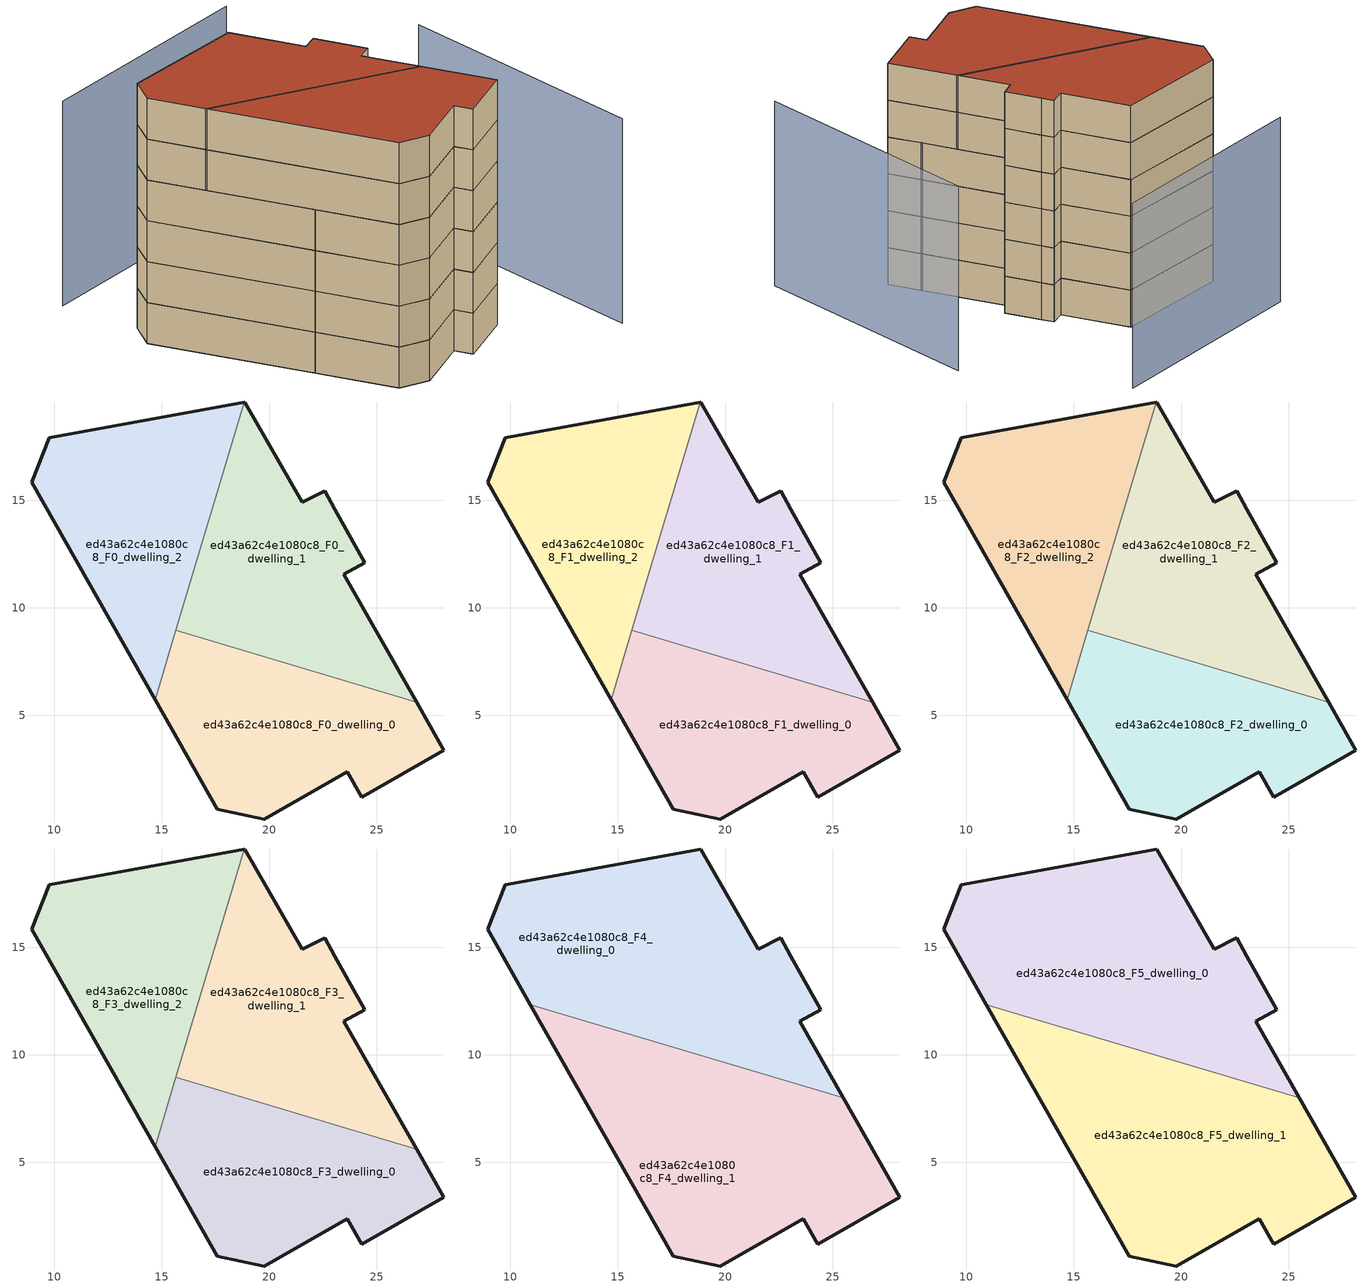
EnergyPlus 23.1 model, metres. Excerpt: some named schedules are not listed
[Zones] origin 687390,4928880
ed43a62c4e1080c8_F0_dwelling_0
 floor ground (EU_floor_Construction): 28.12,3.36 26.84,5.61 15.66,8.94 14.69,5.71 17.58,0.63 19.77,0.17 23.62,2.36 24.29,1.18 z0
 wall outside (EU_wall_Construction): 26.84,5.61 28.12,3.36 24.29,1.18 23.62,2.36 19.77,0.17 17.58,0.63 14.69,5.71 z0:3
 wall to ed43a62c4e1080c8_F0_dwelling_1 (EU_wall_Construction): 15.66,8.94 26.84,5.61 z0:3
 wall to ed43a62c4e1080c8_F0_dwelling_2 (EU_wall_Construction): 14.69,5.71 15.66,8.94 z0:3
ed43a62c4e1080c8_F0_dwelling_1
 floor ground (EU_floor_Construction): 26.84,5.61 23.45,11.56 24.44,12.09 23.05,14.58 22.58,15.43 22.54,15.41 21.52,14.89 18.85,19.56 18.82,19.56 15.66,8.94 z0
 wall outside (EU_wall_Construction): 18.82,19.56 18.85,19.56 21.52,14.89 22.54,15.41 22.58,15.43 23.05,14.58 24.44,12.09 23.45,11.56 26.84,5.61 z0:3
 wall to ed43a62c4e1080c8_F0_dwelling_2 (EU_wall_Construction): 15.66,8.94 18.82,19.56 z0:3
ed43a62c4e1080c8_F0_dwelling_2
 floor ground (EU_floor_Construction): 14.69,5.71 18.82,19.56 9.77,17.89 8.94,15.84 z0
 wall outside (EU_wall_Construction): 14.69,5.71 8.94,15.84 9.77,17.89 18.82,19.56 z0:3
ed43a62c4e1080c8_F1_dwelling_0
 floor to ed43a62c4e1080c8_F0_dwelling_0 (EU_floor_Construction): 28.12,3.36 26.84,5.61 15.66,8.94 14.69,5.71 17.58,0.63 19.77,0.17 23.62,2.36 24.29,1.18 z3
 wall outside (EU_wall_Construction): 26.84,5.61 28.12,3.36 24.29,1.18 23.62,2.36 19.77,0.17 17.58,0.63 14.69,5.71 z3:6
 wall to ed43a62c4e1080c8_F1_dwelling_1 (EU_wall_Construction): 15.66,8.94 26.84,5.61 z3:6
 wall to ed43a62c4e1080c8_F1_dwelling_2 (EU_wall_Construction): 14.69,5.71 15.66,8.94 z3:6
ed43a62c4e1080c8_F1_dwelling_1
 floor to ed43a62c4e1080c8_F0_dwelling_1 (EU_floor_Construction): 26.84,5.61 23.45,11.56 24.44,12.09 23.05,14.58 22.58,15.43 22.54,15.41 21.52,14.89 18.85,19.56 18.82,19.56 15.66,8.94 z3
 wall outside (EU_wall_Construction): 18.82,19.56 18.85,19.56 21.52,14.89 22.54,15.41 22.58,15.43 23.05,14.58 24.44,12.09 23.45,11.56 26.84,5.61 z3:6
 wall to ed43a62c4e1080c8_F1_dwelling_2 (EU_wall_Construction): 15.66,8.94 18.82,19.56 z3:6
ed43a62c4e1080c8_F1_dwelling_2
 floor to ed43a62c4e1080c8_F0_dwelling_2 (EU_floor_Construction): 14.69,5.71 18.82,19.56 9.77,17.89 8.94,15.84 z3
 wall outside (EU_wall_Construction): 14.69,5.71 8.94,15.84 9.77,17.89 18.82,19.56 z3:6
ed43a62c4e1080c8_F2_dwelling_0
 floor to ed43a62c4e1080c8_F1_dwelling_0 (EU_floor_Construction): 28.12,3.36 26.84,5.61 15.66,8.94 14.69,5.71 17.58,0.63 19.77,0.17 23.62,2.36 24.29,1.18 z6
 wall outside (EU_wall_Construction): 26.84,5.61 28.12,3.36 24.29,1.18 23.62,2.36 19.77,0.17 17.58,0.63 14.69,5.71 z6:9
 wall to ed43a62c4e1080c8_F2_dwelling_1 (EU_wall_Construction): 15.66,8.94 26.84,5.61 z6:9
 wall to ed43a62c4e1080c8_F2_dwelling_2 (EU_wall_Construction): 14.69,5.71 15.66,8.94 z6:9
ed43a62c4e1080c8_F2_dwelling_1
 floor to ed43a62c4e1080c8_F1_dwelling_1 (EU_floor_Construction): 26.84,5.61 23.45,11.56 24.44,12.09 23.05,14.58 22.58,15.43 22.54,15.41 21.52,14.89 18.85,19.56 18.82,19.56 15.66,8.94 z6
 wall outside (EU_wall_Construction): 18.82,19.56 18.85,19.56 21.52,14.89 22.54,15.41 22.58,15.43 23.05,14.58 24.44,12.09 23.45,11.56 26.84,5.61 z6:9
 wall to ed43a62c4e1080c8_F2_dwelling_2 (EU_wall_Construction): 15.66,8.94 18.82,19.56 z6:9
ed43a62c4e1080c8_F2_dwelling_2
 floor to ed43a62c4e1080c8_F1_dwelling_2 (EU_floor_Construction): 14.69,5.71 18.82,19.56 9.77,17.89 8.94,15.84 z6
 wall outside (EU_wall_Construction): 14.69,5.71 8.94,15.84 9.77,17.89 18.82,19.56 z6:9
ed43a62c4e1080c8_F3_dwelling_0
 floor to ed43a62c4e1080c8_F2_dwelling_0 (EU_floor_Construction): 28.12,3.36 26.84,5.61 15.66,8.94 14.69,5.71 17.58,0.63 19.77,0.17 23.62,2.36 24.29,1.18 z9
 wall outside (EU_wall_Construction): 26.84,5.61 28.12,3.36 24.29,1.18 23.62,2.36 19.77,0.17 17.58,0.63 14.69,5.71 z9:12
 wall to ed43a62c4e1080c8_F3_dwelling_1 (EU_wall_Construction): 15.66,8.94 26.84,5.61 z9:12
 wall to ed43a62c4e1080c8_F3_dwelling_2 (EU_wall_Construction): 14.69,5.71 15.66,8.94 z9:12
ed43a62c4e1080c8_F3_dwelling_1
 floor to ed43a62c4e1080c8_F2_dwelling_1 (EU_floor_Construction): 26.84,5.61 23.45,11.56 24.44,12.09 23.05,14.58 22.58,15.43 22.54,15.41 21.52,14.89 18.85,19.56 18.82,19.56 15.66,8.94 z9
 wall outside (EU_wall_Construction): 18.82,19.56 18.85,19.56 21.52,14.89 22.54,15.41 22.58,15.43 23.05,14.58 24.44,12.09 23.45,11.56 26.84,5.61 z9:12
 wall to ed43a62c4e1080c8_F3_dwelling_2 (EU_wall_Construction): 15.66,8.94 18.82,19.56 z9:12
ed43a62c4e1080c8_F3_dwelling_2
 floor to ed43a62c4e1080c8_F2_dwelling_2 (EU_floor_Construction): 14.69,5.71 18.82,19.56 9.77,17.89 8.94,15.84 z9
 wall outside (EU_wall_Construction): 14.69,5.71 8.94,15.84 9.77,17.89 18.82,19.56 z9:12
ed43a62c4e1080c8_F4_dwelling_0
 floor to ed43a62c4e1080c8_F3_dwelling_1 (EU_floor_Construction): 25.49,7.99 23.45,11.56 24.44,12.09 23.05,14.58 22.58,15.43 22.54,15.41 21.52,14.89 18.85,19.56 18.82,19.56 16.2,10.76 z12
 floor to ed43a62c4e1080c8_F3_dwelling_2 (EU_floor_Construction): 16.2,10.76 18.82,19.56 9.77,17.89 8.94,15.84 10.94,12.33 z12
 wall outside (EU_wall_Construction): 10.94,12.33 8.94,15.84 9.77,17.89 18.85,19.56 21.52,14.89 22.58,15.43 23.05,14.58 24.44,12.09 23.45,11.56 25.49,7.99 z12:15
 wall to ed43a62c4e1080c8_F4_dwelling_1 (EU_wall_Construction): 25.49,7.99 10.94,12.33 z12:15
ed43a62c4e1080c8_F4_dwelling_1
 floor to ed43a62c4e1080c8_F3_dwelling_0 (EU_floor_Construction): 23.38,2.23 18.21,8.18 15.66,8.94 14.69,5.71 17.58,0.63 19.77,0.17 z12; 28.12,3.36 26.84,5.61 18.21,8.18 23.38,2.23 23.62,2.36 24.29,1.18 z12
 floor to ed43a62c4e1080c8_F3_dwelling_1 (EU_floor_Construction): 26.84,5.61 25.49,7.99 16.2,10.76 16.14,10.56 18.21,8.18 z12; 18.21,8.18 16.14,10.56 15.66,8.94 z12
 floor to ed43a62c4e1080c8_F3_dwelling_2 (EU_floor_Construction): 14.69,5.71 16.14,10.56 15.89,10.85 10.94,12.33 z12; 16.14,10.56 16.2,10.76 15.89,10.85 z12
 wall outside (EU_wall_Construction): 25.49,7.99 28.12,3.36 24.29,1.18 23.62,2.36 19.77,0.17 17.58,0.63 10.94,12.33 z12:15
ed43a62c4e1080c8_F5_dwelling_0
 floor to ed43a62c4e1080c8_F4_dwelling_0 (EU_floor_Construction): 25.49,7.99 23.45,11.56 24.44,12.09 23.05,14.58 22.58,15.43 21.52,14.89 18.85,19.56 9.77,17.89 8.94,15.84 10.94,12.33 z15
 wall outside (EU_wall_Construction): 10.94,12.33 8.94,15.84 9.77,17.89 18.85,19.56 21.52,14.89 22.58,15.43 23.05,14.58 24.44,12.09 23.45,11.56 25.49,7.99 z15:18
 wall to ed43a62c4e1080c8_F5_dwelling_1 (EU_wall_Construction): 25.49,7.99 10.94,12.33 z15:18
 roof outside (EU_roof_Construction): 22.58,15.43 23.05,14.58 24.44,12.09 23.45,11.56 25.49,7.99 10.94,12.33 8.94,15.84 9.77,17.89 18.85,19.56 21.52,14.89 z18
ed43a62c4e1080c8_F5_dwelling_1
 floor to ed43a62c4e1080c8_F4_dwelling_1 (EU_floor_Construction): 28.12,3.36 25.49,7.99 10.94,12.33 17.58,0.63 19.77,0.17 23.62,2.36 24.29,1.18 z15
 wall outside (EU_wall_Construction): 25.49,7.99 28.12,3.36 24.29,1.18 23.62,2.36 19.77,0.17 17.58,0.63 10.94,12.33 z15:18
 roof outside (EU_roof_Construction): 25.49,7.99 28.12,3.36 24.29,1.18 23.62,2.36 19.77,0.17 17.58,0.63 10.94,12.33 z18
shading: 34.5,-1.67 32.69,16.86 / 24.73,26.87 8.07,23.42 z0:15
[Building]
EU S2 Campaign: North Axis=0; Terrain=City; Solar Distribution=FullExterior
[Site:Location]
Bologna: Latitude=44.5; Longitude=11.25; Time Zone=1; Elevation=37
[SizingPeriod:WeatherFileDays]
AnnualSizingPeriod: Begin Month=1; Begin Day of Month=1; End Month=12; End Day of Month=31; Day of Week for Start Day=Monday; Use Weather File Daylight Saving Period=No; Use Weather File Rain and Snow Indicators=No
[MATERIAL]
EU_InternalMass_Material: Roughness=MediumRough; Thickness=0.1; Conductivity=1; Density=1800; Specific Heat=900; Thermal Absorptance=0.9; Solar Absorptance=0.7; Visible Absorptance=0.7
[MATERIAL:NOMASS] Roughness=MediumRough; Thermal Absorptance=0.9; Solar Absorptance=0.7; Visible Absorptance=0.7
Name | Thermal Resistance
EU_wall_NoMass | 0.905828
EU_roof_NoMass | 0.37593
EU_floor_NoMass | 0.67114
[CONSTRUCTION]
EU_wall_Construction: EU_wall_NoMass
EU_roof_Construction: EU_roof_NoMass
EU_floor_Construction: EU_floor_NoMass
EU_InternalMass_Construction: EU_InternalMass_Material
[ZONE] Type=1; Multiplier=1; Ceiling Height=autocalculate; Floor Area=autocalculate; Part of Total Floor Area=Yes
Name | Volume
ed43a62c4e1080c8_F0_dwelling_0 | 208.024
ed43a62c4e1080c8_F1_dwelling_0; ed43a62c4e1080c8_F2_dwelling_0; ed43a62c4e1080c8_F3_dwelling_0 | 208.025
ed43a62c4e1080c8_F4_dwelling_0 | 312.034
ed43a62c4e1080c8_F5_dwelling_0 | 312.037
ed43a62c4e1080c8_F0_dwelling_1 | 208.028
ed43a62c4e1080c8_F1_dwelling_1; ed43a62c4e1080c8_F2_dwelling_1; ed43a62c4e1080c8_F3_dwelling_1 | 208.031
ed43a62c4e1080c8_F4_dwelling_1 | 312.035
ed43a62c4e1080c8_F5_dwelling_1 | 312.045
ed43a62c4e1080c8_F0_dwelling_2 | 208.021
ed43a62c4e1080c8_F1_dwelling_2; ed43a62c4e1080c8_F2_dwelling_2; ed43a62c4e1080c8_F3_dwelling_2 | 208.022
[INTERNALMASS] Construction=EU_InternalMass_Construction
Name | Zone or ZoneList | Surface Area
ed43a62c4e1080c8_F0_dwelling_0_EU_InternalMass | ed43a62c4e1080c8_F0_dwelling_0 | 69.3418
ed43a62c4e1080c8_F0_dwelling_1_EU_InternalMass | ed43a62c4e1080c8_F0_dwelling_1 | 69.3429
ed43a62c4e1080c8_F0_dwelling_2_EU_InternalMass | ed43a62c4e1080c8_F0_dwelling_2 | 69.3406
ed43a62c4e1080c8_F1_dwelling_0_EU_InternalMass | ed43a62c4e1080c8_F1_dwelling_0 | 69.3418
ed43a62c4e1080c8_F1_dwelling_1_EU_InternalMass | ed43a62c4e1080c8_F1_dwelling_1 | 69.3429
ed43a62c4e1080c8_F1_dwelling_2_EU_InternalMass | ed43a62c4e1080c8_F1_dwelling_2 | 69.3406
ed43a62c4e1080c8_F2_dwelling_0_EU_InternalMass | ed43a62c4e1080c8_F2_dwelling_0 | 69.3418
ed43a62c4e1080c8_F2_dwelling_1_EU_InternalMass | ed43a62c4e1080c8_F2_dwelling_1 | 69.3429
ed43a62c4e1080c8_F2_dwelling_2_EU_InternalMass | ed43a62c4e1080c8_F2_dwelling_2 | 69.3406
ed43a62c4e1080c8_F3_dwelling_0_EU_InternalMass | ed43a62c4e1080c8_F3_dwelling_0 | 69.3418
ed43a62c4e1080c8_F3_dwelling_1_EU_InternalMass | ed43a62c4e1080c8_F3_dwelling_1 | 69.3429
ed43a62c4e1080c8_F3_dwelling_2_EU_InternalMass | ed43a62c4e1080c8_F3_dwelling_2 | 69.3406
ed43a62c4e1080c8_F4_dwelling_0_EU_InternalMass | ed43a62c4e1080c8_F4_dwelling_0 | 104.012
ed43a62c4e1080c8_F4_dwelling_1_EU_InternalMass | ed43a62c4e1080c8_F4_dwelling_1 | 104.015
ed43a62c4e1080c8_F5_dwelling_0_EU_InternalMass | ed43a62c4e1080c8_F5_dwelling_0 | 104.012
ed43a62c4e1080c8_F5_dwelling_1_EU_InternalMass | ed43a62c4e1080c8_F5_dwelling_1 | 104.015
[OTHEREQUIPMENT] Fuel Type=Electricity; Design Level Calculation Method=Watts/Area; Power per Zone Floor Area=1; Fraction Latent=0; Fraction Radiant=0; Fraction Lost=0; Carbon Dioxide Generation Rate=0; EndUse Subcategory=EU_Step8_InternalGains
Name | Zone or ZoneList or Space or SpaceList | Schedule
EU_Step8_InternalGain_ed43a62c4e1080c8_F0_dwelling_0_f000 | ed43a62c4e1080c8_F0_dwelling_0 | EU_Step8_GainSchedule_ed43a62c4e1080c8_F0_dwelling_0_f000
EU_Step8_InternalGain_ed43a62c4e1080c8_F0_dwelling_1_f000 | ed43a62c4e1080c8_F0_dwelling_1 | EU_Step8_GainSchedule_ed43a62c4e1080c8_F0_dwelling_1_f000
EU_Step8_InternalGain_ed43a62c4e1080c8_F0_dwelling_2_f000 | ed43a62c4e1080c8_F0_dwelling_2 | EU_Step8_GainSchedule_ed43a62c4e1080c8_F0_dwelling_2_f000
EU_Step8_InternalGain_ed43a62c4e1080c8_F1_dwelling_0_f000 | ed43a62c4e1080c8_F1_dwelling_0 | EU_Step8_GainSchedule_ed43a62c4e1080c8_F1_dwelling_0_f000
EU_Step8_InternalGain_ed43a62c4e1080c8_F1_dwelling_1_f000 | ed43a62c4e1080c8_F1_dwelling_1 | EU_Step8_GainSchedule_ed43a62c4e1080c8_F1_dwelling_1_f000
EU_Step8_InternalGain_ed43a62c4e1080c8_F1_dwelling_2_f000 | ed43a62c4e1080c8_F1_dwelling_2 | EU_Step8_GainSchedule_ed43a62c4e1080c8_F1_dwelling_2_f000
EU_Step8_InternalGain_ed43a62c4e1080c8_F2_dwelling_0_f000 | ed43a62c4e1080c8_F2_dwelling_0 | EU_Step8_GainSchedule_ed43a62c4e1080c8_F2_dwelling_0_f000
EU_Step8_InternalGain_ed43a62c4e1080c8_F2_dwelling_1_f000 | ed43a62c4e1080c8_F2_dwelling_1 | EU_Step8_GainSchedule_ed43a62c4e1080c8_F2_dwelling_1_f000
EU_Step8_InternalGain_ed43a62c4e1080c8_F2_dwelling_2_f000 | ed43a62c4e1080c8_F2_dwelling_2 | EU_Step8_GainSchedule_ed43a62c4e1080c8_F2_dwelling_2_f000
EU_Step8_InternalGain_ed43a62c4e1080c8_F3_dwelling_0_f000 | ed43a62c4e1080c8_F3_dwelling_0 | EU_Step8_GainSchedule_ed43a62c4e1080c8_F3_dwelling_0_f000
EU_Step8_InternalGain_ed43a62c4e1080c8_F3_dwelling_1_f000 | ed43a62c4e1080c8_F3_dwelling_1 | EU_Step8_GainSchedule_ed43a62c4e1080c8_F3_dwelling_1_f000
EU_Step8_InternalGain_ed43a62c4e1080c8_F3_dwelling_2_f000 | ed43a62c4e1080c8_F3_dwelling_2 | EU_Step8_GainSchedule_ed43a62c4e1080c8_F3_dwelling_2_f000
EU_Step8_InternalGain_ed43a62c4e1080c8_F4_dwelling_0_f000 | ed43a62c4e1080c8_F4_dwelling_0 | EU_Step8_GainSchedule_ed43a62c4e1080c8_F4_dwelling_0_f000
EU_Step8_InternalGain_ed43a62c4e1080c8_F4_dwelling_1_f000 | ed43a62c4e1080c8_F4_dwelling_1 | EU_Step8_GainSchedule_ed43a62c4e1080c8_F4_dwelling_1_f000
EU_Step8_InternalGain_ed43a62c4e1080c8_F5_dwelling_0_f000 | ed43a62c4e1080c8_F5_dwelling_0 | EU_Step8_GainSchedule_ed43a62c4e1080c8_F5_dwelling_0_f000
EU_Step8_InternalGain_ed43a62c4e1080c8_F5_dwelling_1_f000 | ed43a62c4e1080c8_F5_dwelling_1 | EU_Step8_GainSchedule_ed43a62c4e1080c8_F5_dwelling_1_f000
[ZONEVENTILATION:DESIGNFLOWRATE] Schedule=EU_AlwaysOn; Design Flow Rate Calculation Method=AirChanges/Hour; Air Changes per Hour=0.73129; Ventilation Type=Natural; Fan Pressure Rise=0; Fan Total Efficiency=1; Constant Term Coefficient=1; Temperature Term Coefficient=0; Velocity Term Coefficient=0; Velocity Squared Term Coefficient=0; Minimum Indoor Temperature=-100; Maximum Indoor Temperature=100; Delta Temperature=-100; Minimum Outdoor Temperature=-100; Maximum Outdoor Temperature=100; Maximum Wind Speed=40
Name | Zone or ZoneList or Space or SpaceList
EU_ConstantAir_ed43a62c4e1080c8_F0_dwelling_0 | ed43a62c4e1080c8_F0_dwelling_0
EU_ConstantAir_ed43a62c4e1080c8_F0_dwelling_1 | ed43a62c4e1080c8_F0_dwelling_1
EU_ConstantAir_ed43a62c4e1080c8_F0_dwelling_2 | ed43a62c4e1080c8_F0_dwelling_2
EU_ConstantAir_ed43a62c4e1080c8_F1_dwelling_0 | ed43a62c4e1080c8_F1_dwelling_0
EU_ConstantAir_ed43a62c4e1080c8_F1_dwelling_1 | ed43a62c4e1080c8_F1_dwelling_1
EU_ConstantAir_ed43a62c4e1080c8_F1_dwelling_2 | ed43a62c4e1080c8_F1_dwelling_2
EU_ConstantAir_ed43a62c4e1080c8_F2_dwelling_0 | ed43a62c4e1080c8_F2_dwelling_0
EU_ConstantAir_ed43a62c4e1080c8_F2_dwelling_1 | ed43a62c4e1080c8_F2_dwelling_1
EU_ConstantAir_ed43a62c4e1080c8_F2_dwelling_2 | ed43a62c4e1080c8_F2_dwelling_2
EU_ConstantAir_ed43a62c4e1080c8_F3_dwelling_0 | ed43a62c4e1080c8_F3_dwelling_0
EU_ConstantAir_ed43a62c4e1080c8_F3_dwelling_1 | ed43a62c4e1080c8_F3_dwelling_1
EU_ConstantAir_ed43a62c4e1080c8_F3_dwelling_2 | ed43a62c4e1080c8_F3_dwelling_2
EU_ConstantAir_ed43a62c4e1080c8_F4_dwelling_0 | ed43a62c4e1080c8_F4_dwelling_0
EU_ConstantAir_ed43a62c4e1080c8_F4_dwelling_1 | ed43a62c4e1080c8_F4_dwelling_1
EU_ConstantAir_ed43a62c4e1080c8_F5_dwelling_0 | ed43a62c4e1080c8_F5_dwelling_0
EU_ConstantAir_ed43a62c4e1080c8_F5_dwelling_1 | ed43a62c4e1080c8_F5_dwelling_1
[HVACTEMPLATE:THERMOSTAT] Constant Heating Setpoint=20; Constant Cooling Setpoint=50
EU_HeatOnly_ed43a62c4e1080c8_F0_dwelling_0; EU_HeatOnly_ed43a62c4e1080c8_F0_dwelling_1; EU_HeatOnly_ed43a62c4e1080c8_F0_dwelling_2; EU_HeatOnly_ed43a62c4e1080c8_F1_dwelling_0; EU_HeatOnly_ed43a62c4e1080c8_F1_dwelling_1; EU_HeatOnly_ed43a62c4e1080c8_F1_dwelling_2; EU_HeatOnly_ed43a62c4e1080c8_F2_dwelling_0; EU_HeatOnly_ed43a62c4e1080c8_F2_dwelling_1; EU_HeatOnly_ed43a62c4e1080c8_F2_dwelling_2; EU_HeatOnly_ed43a62c4e1080c8_F3_dwelling_0; EU_HeatOnly_ed43a62c4e1080c8_F3_dwelling_1; EU_HeatOnly_ed43a62c4e1080c8_F3_dwelling_2; EU_HeatOnly_ed43a62c4e1080c8_F4_dwelling_0; EU_HeatOnly_ed43a62c4e1080c8_F4_dwelling_1; EU_HeatOnly_ed43a62c4e1080c8_F5_dwelling_0; EU_HeatOnly_ed43a62c4e1080c8_F5_dwelling_1
